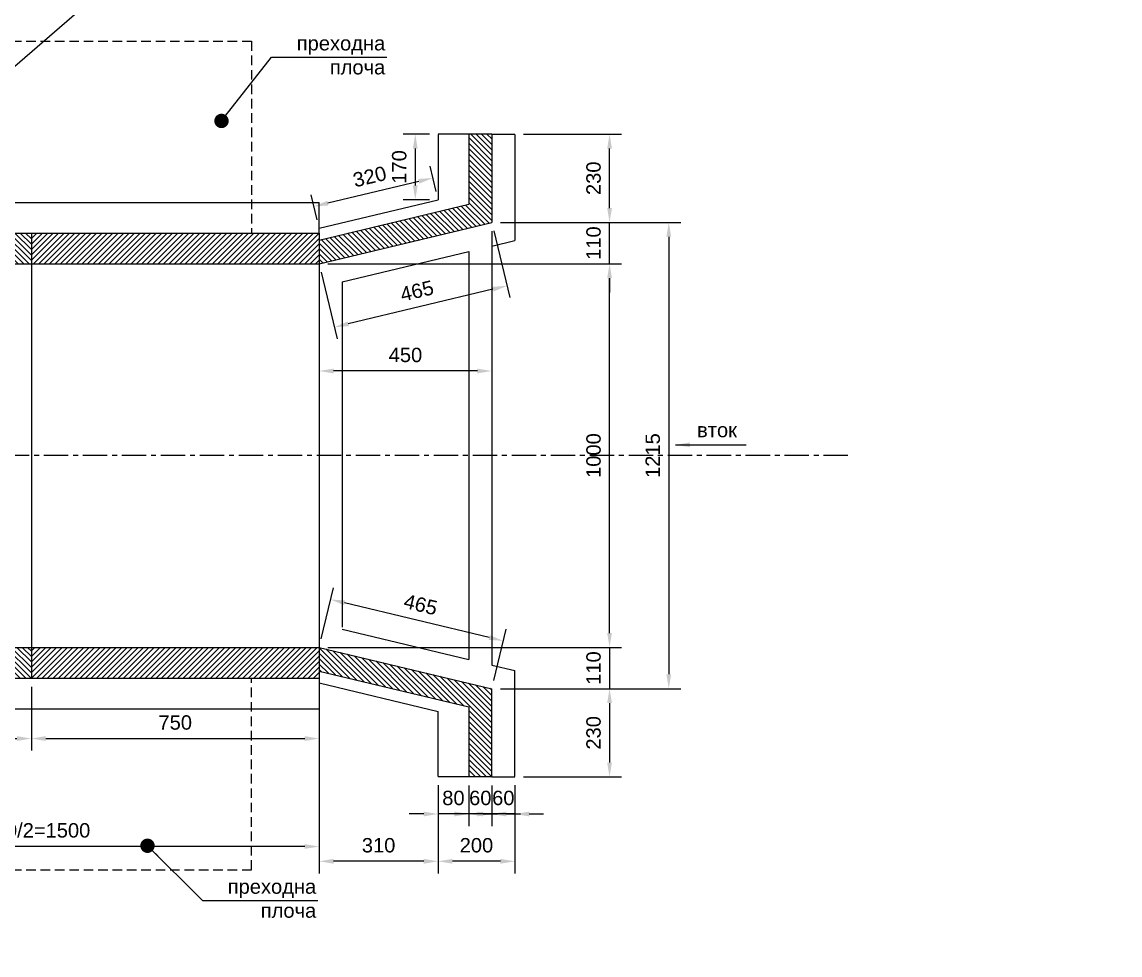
# Model space of a CAD drawing. Header units: centimetres. Extents: x 8495135 to 959133560, y 4530079 to 463453963.
# Drawn here: x 958994390 to 958997252, y 463433747 to 463436180 of the extents above; entities that cross this region are included whole.
import ezdxf

# ---------------------------------------------------------------- set-up
doc = ezdxf.new("R2010")
doc.units = ezdxf.units.CM
doc.header["$LTSCALE"] = 0.1
doc.linetypes.add('CENTER', pattern=[50.8, 31.75, -6.35, 6.35, -6.35])
doc.linetypes.add('DASHED', pattern=[0.75, 0.5, -0.25])
for name, color, linetype in [('br_dimension', 1, 'Continuous'), ('br_hatch_tumen', 8, 'Continuous'), ('br_view_yellow', 2, 'Continuous'), ('hatch', 253, 'Continuous'), ('Kustendilska voda', 12, 'Continuous')]:
    doc.layers.add(name, color=color, linetype=linetype)
doc.layers.add('golemi syoryjenia', color=161, linetype='Continuous', lineweight=35)
doc.styles.add('MM 1 to 150', font='arial.ttf', dxfattribs={"height": 37.5})
doc.styles.add('MM_ARIAL', font='arial.ttf')
doc.dimstyles.new('MM DIM 1 to 150', dxfattribs={"dimscale": 15, "dimtxt": 2.5, "dimasz": 2.5, "dimexe": 2.1, "dimexo": 1.5, "dimgap": 1.5, "dimtad": 1, "dimdec": 0, "dimdsep": 46, "dimtxsty": 'MM_ARIAL', "dimcen": 3, "dimclrd": 1, "dimclre": 1, "dimclrt": 7, "dimaunit": 2, "dimadec": 1, "dimazin": 0, "dimtp": 100, "dimtm": 3, "dimtfac": 1, "dimtdec": 0, "dimtix": 1, "dimtmove": 0, "dimatfit": 3, "dimfxl": 0, "dimtolj": 1, "dimtzin": 0, "dimarcsym": 0})

# ---------------------------------------------------------------- blocks, each defined once
blk = doc.blocks.new('*D15')
at = {"layer": 'br_dimension', "color": 1, "lineweight": -2, "transparency": 16777216}
for p, q in [((958995164.4, 463434446.9), (958995164.4, 463433998.8)), ((958993664.4, 463434135.3), (958993664.4, 463433998.8)), ((958995126.9, 463434030.3), (958993701.9, 463434030.3))]:
    blk.add_line(p, q, dxfattribs=at)
at = {"layer": 'br_dimension', "color": 1, "transparency": 16777216}
for points in [[(958993701.9, 463434036.6), (958993701.9, 463434024.1), (958993664.4, 463434030.3)], [(958995126.9, 463434036.6), (958995126.9, 463434024.1), (958995164.4, 463434030.3)]]:
    blk.add_solid(points, dxfattribs=at)
at = {"layer": 'br_dimension', "color": 7, "transparency": 16777216, "insert": (958994414.4, 463434072.2), "char_height": 37.5, "attachment_point": 5, "style": 'MM_ARIAL'}
blk.add_mtext('\\A1;3000/2=1500', dxfattribs=at)
blk = doc.blocks.new('*D131')
at = {"layer": 'br_dimension', "color": 1, "lineweight": -2, "transparency": 16777216}
for p, q in [((958995921.3, 463435694.7), (958995921.3, 463435732.2)), ((958995636.9, 463435657.2), (958995952.8, 463435657.2)), ((958995921.3, 463435549.4), (958995921.3, 463435657.2)), ((958995186.9, 463435549.4), (958995952.8, 463435549.4)), ((958995921.3, 463435511.9), (958995921.3, 463435474.4))]:
    blk.add_line(p, q, dxfattribs=at)
at = {"layer": 'br_dimension', "color": 1, "transparency": 16777216}
for points in [[(958995915.1, 463435694.7), (958995927.6, 463435694.7), (958995921.3, 463435657.2)], [(958995915.1, 463435511.9), (958995927.6, 463435511.9), (958995921.3, 463435549.4)]]:
    blk.add_solid(points, dxfattribs=at)
at = {"layer": 'br_dimension', "color": 7, "transparency": 16777216, "insert": (958995879.7, 463435603.3), "char_height": 37.5, "attachment_point": 5, "rotation": 90, "style": 'MM_ARIAL'}
blk.add_mtext('\\A1;110', dxfattribs=at)
blk = doc.blocks.new('*D130')
at = {"layer": 'br_dimension', "color": 1, "lineweight": -2, "transparency": 16777216}
for p, q in [((958995186.9, 463435549.4), (958995952.8, 463435549.4)), ((958995921.3, 463434586.9), (958995921.3, 463435511.9)), ((958995186.9, 463434549.4), (958995952.8, 463434549.4))]:
    blk.add_line(p, q, dxfattribs=at)
at = {"layer": 'br_dimension', "color": 1, "transparency": 16777216}
for points in [[(958995915.1, 463435511.9), (958995927.6, 463435511.9), (958995921.3, 463435549.4)], [(958995915.1, 463434586.9), (958995927.6, 463434586.9), (958995921.3, 463434549.4)]]:
    blk.add_solid(points, dxfattribs=at)
at = {"layer": 'br_dimension', "color": 7, "transparency": 16777216, "insert": (958995879.7, 463435049.4), "char_height": 37.5, "attachment_point": 5, "rotation": 90, "style": 'MM_ARIAL'}
blk.add_mtext('\\A1;1000', dxfattribs=at)
blk = doc.blocks.new('*D121')
at = {"layer": 'br_dimension', "color": 1, "lineweight": -2, "transparency": 16777216}
for p, q in [((958995636.9, 463435657.2), (958996107.2, 463435657.2)), ((958996075.7, 463435619.7), (958996075.7, 463434479.2)), ((958995636.9, 463434441.7), (958996107.2, 463434441.7))]:
    blk.add_line(p, q, dxfattribs=at)
at = {"layer": 'br_dimension', "color": 1, "transparency": 16777216}
for points in [[(958996069.4, 463435619.7), (958996081.9, 463435619.7), (958996075.7, 463435657.2)], [(958996069.4, 463434479.2), (958996081.9, 463434479.2), (958996075.7, 463434441.7)]]:
    blk.add_solid(points, dxfattribs=at)
at = {"layer": 'br_dimension', "color": 7, "transparency": 16777216, "insert": (958996034, 463435049.4), "char_height": 37.5, "attachment_point": 5, "rotation": 90, "style": 'MM_ARIAL'}
blk.add_mtext('\\A1;1215', dxfattribs=at)
blk = doc.blocks.new('*D122')
at = {"layer": 'br_dimension', "color": 1, "lineweight": -2, "transparency": 16777216}
for p, q in [((958995619.7, 463435635.3), (958995661.4, 463435461.2)), ((958995169.7, 463435527.6), (958995211.4, 463435353.5)), ((958995617.5, 463435483.1), (958995240.5, 463435392.8))]:
    blk.add_line(p, q, dxfattribs=at)
at = {"layer": 'br_dimension', "color": 1, "transparency": 16777216}
for points in [[(958995616.1, 463435489.2), (958995619, 463435477.1), (958995654, 463435491.9)], [(958995239, 463435398.9), (958995241.9, 463435386.7), (958995204, 463435384.1)]]:
    blk.add_solid(points, dxfattribs=at)
at = {"layer": 'br_dimension', "color": 7, "transparency": 16777216, "insert": (958995419.3, 463435478.5), "char_height": 37.5, "attachment_point": 5, "rotation": 13.4698, "style": 'MM_ARIAL'}
blk.add_mtext('\\A1;465', dxfattribs=at)
blk = doc.blocks.new('*D117')
at = {"layer": 'golemi syoryjenia', "color": 1, "lineweight": -2, "transparency": 16777216}
for p, q in [((958995696.9, 463435887.3), (958995952.8, 463435887.3)), ((958995921.3, 463435694.7), (958995921.3, 463435849.8)), ((958995636.9, 463435657.2), (958995952.8, 463435657.2))]:
    blk.add_line(p, q, dxfattribs=at)
at = {"layer": 'golemi syoryjenia', "color": 1, "transparency": 16777216}
for points in [[(958995915.1, 463435849.8), (958995927.6, 463435849.8), (958995921.3, 463435887.3)], [(958995915.1, 463435694.7), (958995927.6, 463435694.7), (958995921.3, 463435657.2)]]:
    blk.add_solid(points, dxfattribs=at)
at = {"layer": 'golemi syoryjenia', "color": 7, "transparency": 16777216, "insert": (958995879.7, 463435772.3), "char_height": 37.5, "attachment_point": 5, "rotation": 90, "style": 'MM_ARIAL'}
blk.add_mtext('\\A1;230', dxfattribs=at)
blk = doc.blocks.new('*D120')
at = {"layer": 'br_dimension', "color": 1, "lineweight": -2, "transparency": 16777216}
for p, q in [((958995921.3, 463434586.9), (958995921.3, 463434624.4)), ((958995186.9, 463434549.4), (958995952.8, 463434549.4)), ((958995921.3, 463434549.4), (958995921.3, 463434441.7)), ((958995636.9, 463434441.7), (958995952.8, 463434441.7)), ((958995921.3, 463434404.2), (958995921.3, 463434366.7))]:
    blk.add_line(p, q, dxfattribs=at)
at = {"layer": 'br_dimension', "color": 1, "transparency": 16777216}
for points in [[(958995915.1, 463434586.9), (958995927.6, 463434586.9), (958995921.3, 463434549.4)], [(958995915.1, 463434404.2), (958995927.6, 463434404.2), (958995921.3, 463434441.7)]]:
    blk.add_solid(points, dxfattribs=at)
at = {"layer": 'br_dimension', "color": 7, "transparency": 16777216, "insert": (958995879.7, 463434495.5), "char_height": 37.5, "attachment_point": 5, "rotation": 90, "style": 'MM_ARIAL'}
blk.add_mtext('\\A1;110', dxfattribs=at)
blk = doc.blocks.new('*D118')
at = {"layer": 'golemi syoryjenia', "color": 1, "lineweight": -2, "transparency": 16777216}
for p, q in [((958995636.9, 463434441.7), (958995952.8, 463434441.7)), ((958995921.3, 463434404.2), (958995921.3, 463434249.1)), ((958995696.9, 463434211.6), (958995952.8, 463434211.6))]:
    blk.add_line(p, q, dxfattribs=at)
at = {"layer": 'golemi syoryjenia', "color": 1, "transparency": 16777216}
for points in [[(958995915.1, 463434404.2), (958995927.6, 463434404.2), (958995921.3, 463434441.7)], [(958995915.1, 463434249.1), (958995927.6, 463434249.1), (958995921.3, 463434211.6)]]:
    blk.add_solid(points, dxfattribs=at)
at = {"layer": 'golemi syoryjenia', "color": 7, "transparency": 16777216, "insert": (958995879.7, 463434326.6), "char_height": 37.5, "attachment_point": 5, "rotation": 90, "style": 'MM_ARIAL'}
blk.add_mtext('\\A1;230', dxfattribs=at)
blk = doc.blocks.new('*D123')
at = {"layer": 'golemi syoryjenia', "color": 1, "lineweight": -2, "transparency": 16777216}
for p, q in [((958995614.4, 463434189.1), (958995614.4, 463434083.6)), ((958995674.4, 463434189.1), (958995674.4, 463434083.6)), ((958995576.9, 463434115.1), (958995539.4, 463434115.1)), ((958995674.4, 463434115.1), (958995614.4, 463434115.1)), ((958995711.9, 463434115.1), (958995749.4, 463434115.1))]:
    blk.add_line(p, q, dxfattribs=at)
at = {"layer": 'golemi syoryjenia', "color": 1, "transparency": 16777216}
for points in [[(958995576.9, 463434121.3), (958995576.9, 463434108.8), (958995614.4, 463434115.1)], [(958995711.9, 463434121.3), (958995711.9, 463434108.8), (958995674.4, 463434115.1)]]:
    blk.add_solid(points, dxfattribs=at)
at = {"layer": 'golemi syoryjenia', "color": 7, "transparency": 16777216, "insert": (958995644.4, 463434156.7), "char_height": 37.5, "attachment_point": 5, "style": 'MM_ARIAL'}
blk.add_mtext('\\A1;60', dxfattribs=at)
blk = doc.blocks.new('*D124')
at = {"layer": 'golemi syoryjenia', "color": 1, "lineweight": -2, "transparency": 16777216}
for p, q in [((958995554.4, 463434189.1), (958995554.4, 463434083.6)), ((958995614.4, 463434189.1), (958995614.4, 463434083.6)), ((958995516.9, 463434115.1), (958995479.4, 463434115.1)), ((958995614.4, 463434115.1), (958995554.4, 463434115.1)), ((958995651.9, 463434115.1), (958995689.4, 463434115.1))]:
    blk.add_line(p, q, dxfattribs=at)
at = {"layer": 'golemi syoryjenia', "color": 1, "transparency": 16777216}
for points in [[(958995516.9, 463434121.3), (958995516.9, 463434108.8), (958995554.4, 463434115.1)], [(958995651.9, 463434121.3), (958995651.9, 463434108.8), (958995614.4, 463434115.1)]]:
    blk.add_solid(points, dxfattribs=at)
at = {"layer": 'golemi syoryjenia', "color": 7, "transparency": 16777216, "insert": (958995584.4, 463434156.7), "char_height": 37.5, "attachment_point": 5, "style": 'MM_ARIAL'}
blk.add_mtext('\\A1;60', dxfattribs=at)
blk = doc.blocks.new('*D125')
at = {"layer": 'golemi syoryjenia', "color": 1, "lineweight": -2, "transparency": 16777216}
for p, q in [((958995474.4, 463434190.1), (958995474.4, 463434083.6)), ((958995554.4, 463434189.1), (958995554.4, 463434083.6)), ((958995436.9, 463434115.1), (958995399.4, 463434115.1)), ((958995554.4, 463434115.1), (958995474.4, 463434115.1)), ((958995591.9, 463434115.1), (958995629.4, 463434115.1))]:
    blk.add_line(p, q, dxfattribs=at)
at = {"layer": 'golemi syoryjenia', "color": 1, "transparency": 16777216}
for points in [[(958995436.9, 463434121.3), (958995436.9, 463434108.8), (958995474.4, 463434115.1)], [(958995591.9, 463434121.3), (958995591.9, 463434108.8), (958995554.4, 463434115.1)]]:
    blk.add_solid(points, dxfattribs=at)
at = {"layer": 'golemi syoryjenia', "color": 7, "transparency": 16777216, "insert": (958995514.4, 463434156.7), "char_height": 37.5, "attachment_point": 5, "style": 'MM_ARIAL'}
blk.add_mtext('\\A1;80', dxfattribs=at)
blk = doc.blocks.new('*D126')
at = {"layer": 'golemi syoryjenia', "color": 1, "lineweight": -2, "transparency": 16777216}
for p, q in [((958995474.4, 463434190.1), (958995474.4, 463433960.3)), ((958995674.4, 463434190.1), (958995674.4, 463433960.3)), ((958995636.9, 463433991.8), (958995511.9, 463433991.8))]:
    blk.add_line(p, q, dxfattribs=at)
at = {"layer": 'golemi syoryjenia', "color": 1, "transparency": 16777216}
for points in [[(958995511.9, 463433998), (958995511.9, 463433985.5), (958995474.4, 463433991.8)], [(958995636.9, 463433998), (958995636.9, 463433985.5), (958995674.4, 463433991.8)]]:
    blk.add_solid(points, dxfattribs=at)
at = {"layer": 'golemi syoryjenia', "color": 7, "transparency": 16777216, "insert": (958995574.4, 463434033.4), "char_height": 37.5, "attachment_point": 5, "style": 'MM_ARIAL'}
blk.add_mtext('\\A1;200', dxfattribs=at)
blk = doc.blocks.new('*D119')
at = {"layer": 'golemi syoryjenia', "color": 1, "lineweight": -2, "transparency": 16777216}
for p, q in [((958995164.4, 463434190.1), (958995164.4, 463433960.3)), ((958995474.4, 463434190.1), (958995474.4, 463433960.3)), ((958995436.9, 463433991.8), (958995201.9, 463433991.8))]:
    blk.add_line(p, q, dxfattribs=at)
at = {"layer": 'golemi syoryjenia', "color": 1, "transparency": 16777216}
for points in [[(958995201.9, 463433998), (958995201.9, 463433985.5), (958995164.4, 463433991.8)], [(958995436.9, 463433998), (958995436.9, 463433985.5), (958995474.4, 463433991.8)]]:
    blk.add_solid(points, dxfattribs=at)
at = {"layer": 'golemi syoryjenia', "color": 7, "transparency": 16777216, "insert": (958995319.4, 463434033.4), "char_height": 37.5, "attachment_point": 5, "style": 'MM_ARIAL'}
blk.add_mtext('\\A1;310', dxfattribs=at)
blk = doc.blocks.new('*D127')
at = {"layer": 'br_dimension', "color": 1, "lineweight": -2, "transparency": 16777216}
for p, q in [((958995469.2, 463435738.1), (958995453.5, 463435803.7)), ((958995424.3, 463435764.3), (958995187.3, 463435707.6)), ((958995159.2, 463435663.9), (958995143.5, 463435729.5))]:
    blk.add_line(p, q, dxfattribs=at)
at = {"layer": 'br_dimension', "color": 1, "transparency": 16777216}
for points in [[(958995422.9, 463435770.4), (958995425.8, 463435758.3), (958995460.8, 463435773.1)], [(958995185.8, 463435713.6), (958995188.7, 463435701.5), (958995150.8, 463435698.8)]]:
    blk.add_solid(points, dxfattribs=at)
at = {"layer": 'br_dimension', "color": 7, "transparency": 16777216, "insert": (958995296.1, 463435776.5), "char_height": 37.5, "attachment_point": 5, "rotation": 13.4698, "style": 'MM_ARIAL'}
blk.add_mtext('\\A1;320', dxfattribs=at)
blk = doc.blocks.new('*D128')
at = {"layer": 'br_dimension', "color": 1, "lineweight": -2, "transparency": 16777216}
for p, q in [((958995451.9, 463435887.3), (958995383.5, 463435887.3)), ((958995415, 463435849.8), (958995415, 463435753.7)), ((958995451.9, 463435716.2), (958995383.5, 463435716.2))]:
    blk.add_line(p, q, dxfattribs=at)
at = {"layer": 'br_dimension', "color": 1, "transparency": 16777216}
for points in [[(958995408.7, 463435849.8), (958995421.2, 463435849.8), (958995415, 463435887.3)], [(958995408.7, 463435753.7), (958995421.2, 463435753.7), (958995415, 463435716.2)]]:
    blk.add_solid(points, dxfattribs=at)
at = {"layer": 'br_dimension', "color": 7, "transparency": 16777216, "insert": (958995373.3, 463435801.8), "char_height": 37.5, "attachment_point": 5, "rotation": 90, "style": 'MM_ARIAL'}
blk.add_mtext('\\A1;170', dxfattribs=at)
blk = doc.blocks.new('*D129')
at = {"layer": 'br_dimension', "color": 1, "lineweight": -2, "transparency": 16777216}
for p, q in [((958995169.7, 463434571.3), (958995201.6, 463434704.9)), ((958995607.8, 463434575.2), (958995230.8, 463434665.5)), ((958995619.7, 463434463.5), (958995651.6, 463434597.1))]:
    blk.add_line(p, q, dxfattribs=at)
at = {"layer": 'br_dimension', "color": 1, "transparency": 16777216}
for points in [[(958995232.2, 463434671.6), (958995229.3, 463434659.4), (958995194.3, 463434674.2)], [(958995609.3, 463434581.3), (958995606.4, 463434569.1), (958995644.3, 463434566.4)]]:
    blk.add_solid(points, dxfattribs=at)
at = {"layer": 'br_dimension', "color": 7, "transparency": 16777216, "insert": (958995429, 463434660.8), "char_height": 37.5, "attachment_point": 5, "rotation": 346.5302, "style": 'MM_ARIAL'}
blk.add_mtext('\\A1;465', dxfattribs=at)
blk = doc.blocks.new('*D162')
at = {"layer": 'br_dimension', "color": 1, "lineweight": -2, "transparency": 16777216}
for p, q in [((958994414.4, 463434446.9), (958994414.4, 463434280.2)), ((958993664.4, 463434366.9), (958993664.4, 463434280.2)), ((958993701.9, 463434311.7), (958994376.9, 463434311.7))]:
    blk.add_line(p, q, dxfattribs=at)
at = {"layer": 'br_dimension', "color": 1, "transparency": 16777216}
for points in [[(958993701.9, 463434318), (958993701.9, 463434305.5), (958993664.4, 463434311.7)], [(958994376.9, 463434318), (958994376.9, 463434305.5), (958994414.4, 463434311.7)]]:
    blk.add_solid(points, dxfattribs=at)
at = {"layer": 'br_dimension', "color": 7, "transparency": 16777216, "insert": (958994039.4, 463434353.4), "char_height": 37.5, "attachment_point": 5, "style": 'MM_ARIAL'}
blk.add_mtext('\\A1;750', dxfattribs=at)
blk = doc.blocks.new('*D163')
at = {"layer": 'br_dimension', "color": 1, "lineweight": -2, "transparency": 16777216}
for p, q in [((958994414.4, 463434446.9), (958994414.4, 463434280.2)), ((958995164.4, 463434446.9), (958995164.4, 463434280.2)), ((958994451.9, 463434311.7), (958995126.9, 463434311.7))]:
    blk.add_line(p, q, dxfattribs=at)
at = {"layer": 'br_dimension', "color": 1, "transparency": 16777216}
for points in [[(958994451.9, 463434318), (958994451.9, 463434305.5), (958994414.4, 463434311.7)], [(958995126.9, 463434318), (958995126.9, 463434305.5), (958995164.4, 463434311.7)]]:
    blk.add_solid(points, dxfattribs=at)
at = {"layer": 'br_dimension', "color": 7, "transparency": 16777216, "insert": (958994789.4, 463434353.4), "char_height": 37.5, "attachment_point": 5, "style": 'MM_ARIAL'}
blk.add_mtext('\\A1;750', dxfattribs=at)
blk = doc.blocks.new('*D260')
at = {"layer": 'br_hatch_tumen', "color": 1, "lineweight": -2, "transparency": 16777216}
for p, q in [((958995614.4, 463435634.7), (958995614.4, 463435238.4)), ((958995164.4, 463435526.9), (958995164.4, 463435238.4)), ((958995576.9, 463435269.9), (958995201.9, 463435269.9))]:
    blk.add_line(p, q, dxfattribs=at)
at = {"layer": 'br_hatch_tumen', "color": 1, "transparency": 16777216}
for points in [[(958995201.9, 463435276.1), (958995201.9, 463435263.6), (958995164.4, 463435269.9)], [(958995576.9, 463435276.1), (958995576.9, 463435263.6), (958995614.4, 463435269.9)]]:
    blk.add_solid(points, dxfattribs=at)
at = {"layer": 'br_hatch_tumen', "color": 7, "transparency": 16777216, "insert": (958995389.4, 463435311.5), "char_height": 37.5, "attachment_point": 5, "style": 'MM_ARIAL'}
blk.add_mtext('\\A1;450', dxfattribs=at)

msp = doc.modelspace()

# ---------------------------------------------------------------- hatches: boundary and pattern name
at = {"layer": 'hatch'}
h = msp.add_hatch(dxfattribs=at)
h.set_pattern_fill('_USER,_I', color=256, scale=10, angle=45, style=2, pattern_type=0)
h.set_pattern_definition([(135, (958995614.413, 463435549.438), (7.07107, 7.07107), [])])
h.paths.add_polyline_path([(958995164.41, 463435549.44), (958995164.41, 463435611.13), (958995554.41, 463435704.55), (958995554.41, 463435887.29), (958995614.41, 463435887.29), (958995614.41, 463435657.22)])
h = msp.add_hatch(dxfattribs=at)
h.set_pattern_fill('_USER,_I', color=256, scale=10, angle=135, style=2, pattern_type=0)
h.set_pattern_definition([(135, (958993664.413, 463434469.438), (-7.07107, -7.07107), [])])
h.paths.add_polyline_path([(958994414.41, 463435629.44), (958993664.41, 463435629.44), (958993664.41, 463435549.44), (958994414.41, 463435549.44)])
h.paths.add_polyline_path([(958994414.41, 463434549.44), (958993664.41, 463434549.44), (958993664.41, 463434469.44), (958994414.41, 463434469.44)])
h = msp.add_hatch(dxfattribs=at)
h.set_pattern_fill('_USER,_I', color=256, scale=10, angle=45, style=2, pattern_type=0)
h.set_pattern_definition([(45, (958994414.413, 463434469.438), (-7.07107, 7.07107), [])])
h.paths.add_polyline_path([(958995164.41, 463435549.44), (958995164.41, 463435629.44), (958994414.41, 463435629.44), (958994414.41, 463435549.44)])
h.paths.add_polyline_path([(958995164.41, 463434469.44), (958995164.41, 463434549.44), (958994414.41, 463434549.44), (958994414.41, 463434469.44)])
h = msp.add_hatch(dxfattribs=at)
h.set_pattern_fill('_USER,_I', color=256, scale=10, angle=45, style=2, pattern_type=0)
h.set_pattern_definition([(135, (958995614.413, 463434211.581), (7.07107, 7.07107), [])])
h.paths.add_polyline_path([(958995164.41, 463434487.74), (958995164.41, 463434549.44), (958995614.41, 463434441.65), (958995614.41, 463434211.58), (958995554.41, 463434211.58), (958995554.41, 463434394.33)])

# ---------------------------------------------------------------- linework, layer by layer
at = {"layer": 'br_dimension'}
for p, q in [((958995554.41, 463435887.29), (958995474.41, 463435887.29)), ((958995474.41, 463435886.29), (958995474.41, 463435716.23)), ((958995614.41, 463435887.29), (958995674.41, 463435887.29)), ((958995674.41, 463435886.29), (958995674.41, 463435609.9)), ((958992164.41, 463435709.44), (958995164.41, 463435709.44)), ((958995164.41, 463435641.98), (958995474.41, 463435716.23)), ((958995164.41, 463435629.44), (958995164.41, 463435709.44)), ((958995614.41, 463435595.52), (958995674.41, 463435609.9)), ((958995224.41, 463435502.11), (958995554.41, 463435581.15)), ((958995554.41, 463435581.15), (958995554.41, 463434517.72)), ((958995614.41, 463435595.52), (958995614.41, 463434503.35)), ((958995224.41, 463435502.11), (958995224.41, 463434602.26)), ((958995224.41, 463434596.76), (958995554.41, 463434517.72)), ((958995614.41, 463434503.35), (958995674.41, 463434488.98)), ((958995164.41, 463434469.44), (958995164.41, 463434389.44)), ((958995674.41, 463434212.58), (958995674.41, 463434488.98)), ((958995164.41, 463434456.89), (958995474.41, 463434382.64)), ((958992164.41, 463434389.44), (958995164.41, 463434389.44)), ((958995474.41, 463434212.58), (958995474.41, 463434382.64)), ((958995554.41, 463434211.58), (958995474.41, 463434211.58)), ((958995614.41, 463434211.58), (958995674.41, 463434211.58))]:
    msp.add_line(p, q, dxfattribs=at)
at = {"layer": 'br_dimension', "linetype": 'CENTER', "ltscale": 20}
msp.add_line((958996542.65, 463435049.44), (958990808.98, 463435049.44), dxfattribs=at)
at = {"layer": 'br_hatch_tumen'}
msp.add_line((958987697.25, 463430285.6), (958999335.02, 463440363.44), dxfattribs=at)
at = {"layer": 'br_view_yellow'}
for p, q in [((958995554.41, 463435887.29), (958995554.41, 463435704.55)), ((958995614.41, 463435887.29), (958995554.41, 463435887.29)), ((958995614.41, 463435887.29), (958995614.41, 463435657.22)), ((958995164.41, 463435611.13), (958995554.41, 463435704.55)), ((958995164.41, 463435549.44), (958995614.41, 463435657.22)), ((958992164.41, 463435629.44), (958995164.41, 463435629.44)), ((958994414.41, 463435629.44), (958994414.41, 463434469.44)), ((958995164.41, 463435629.44), (958995164.41, 463434469.44)), ((958992164.41, 463435549.44), (958995164.41, 463435549.44)), ((958992164.41, 463434549.44), (958995164.41, 463434549.44)), ((958995164.41, 463434549.44), (958995614.41, 463434441.65)), ((958992164.41, 463434469.44), (958995164.41, 463434469.44)), ((958995164.41, 463434487.74), (958995554.41, 463434394.33)), ((958995614.41, 463434211.58), (958995614.41, 463434441.65)), ((958995554.41, 463434394.33), (958995554.41, 463434211.58)), ((958995614.41, 463434211.58), (958995554.41, 463434211.58))]:
    msp.add_line(p, q, dxfattribs=at)
at = {"layer": 'Kustendilska voda', "color": 1, "linetype": 'DASHED', "ltscale": 500}
for p, q in [((958993838.44, 463436129.44), (958994988.44, 463436129.44)), ((958994988.44, 463436129.44), (958994988.44, 463435629.44)), ((958994988.44, 463433969.44), (958994988.44, 463434469.44)), ((958993838.44, 463433969.44), (958994988.44, 463433969.44))]:
    msp.add_line(p, q, dxfattribs=at)

# ---------------------------------------------------------------- texts
at = {"layer": 'br_view_yellow', "char_height": 37.5, "style": 'MM 1 to 150'}
for s, insert, width, attachment_point in [('преходна плоча', (958995336.68, 463436143.05), 276.5689, 3), ('вток', (958996149.4, 463435134.79), 359.3452, 1), ('преходна плоча', (958995156.8, 463433944.65), 276.5689, 3)]:
    msp.add_mtext(s, dxfattribs=dict(at, insert=insert, width=width, attachment_point=attachment_point))

# ---------------------------------------------------------------- dimensions: what is measured, and where the dimension line sits
at = {"layer": 'br_dimension', "color": 1}
for p1, p2, distance, picture, middle in [((958995474.41, 463435887.29), (958995474.41, 463435716.23), -59.46, '*D128', (958995373.31, 463435801.76)), ((958995474.41, 463435716.23), (958995164.41, 463435641.98), -58.46, '*D127', (958995296.09, 463435776.47)), ((958995614.41, 463435657.22), (958995164.41, 463435549.44), 170.03, '*D122', (958995419.32, 463435478.48)), ((958995614.41, 463434441.65), (958995164.41, 463434549.44), -128.32, '*D129', (958995429, 463434660.84))]:
    dim = msp.add_aligned_dim(p1=p1, p2=p2, distance=distance, dimstyle='MM DIM 1 to 150', override={"dimrnd": 5}, dxfattribs=at)
    dim.commit()
    dim.dimension.update_dxf_attribs({"geometry": picture, "text_midpoint": middle})
for base, p1, p2, angle, picture, middle in [((958995921.33, 463435657.22), (958995164.41, 463435549.44), (958995614.41, 463435657.22), 90, '*D131', (958995879.68, 463435603.33)), ((958996075.67, 463434441.65), (958995614.41, 463435657.22), (958995614.41, 463434441.65), 90, '*D121', (958996034.02, 463435049.44)), ((958995921.33, 463434441.65), (958995164.41, 463434549.44), (958995614.41, 463434441.65), 270, '*D120', (958995879.68, 463434495.55))]:
    dim = msp.add_linear_dim(base=base, p1=p1, p2=p2, angle=angle, dimstyle='MM DIM 1 to 150', override={"dimrnd": 5}, dxfattribs=at)
    dim.commit()
    dim.dimension.update_dxf_attribs({"geometry": picture, "text_midpoint": middle})
dim = msp.add_linear_dim(base=(958995921.33, 463435549.44), p1=(958995164.41, 463434549.44), p2=(958995164.41, 463435549.44), angle=90, dimstyle='MM DIM 1 to 150', dxfattribs=at)
dim.commit()
dim.dimension.update_dxf_attribs({"geometry": '*D130', "text_midpoint": (958995879.68, 463435049.44)})
dim = msp.add_linear_dim(base=(958993664.41, 463434030.34), p1=(958995164.41, 463434469.44), p2=(958993664.41, 463434157.84), text='3000/2=<>', dimstyle='MM DIM 1 to 150', dxfattribs=at)
dim.commit()
dim.dimension.update_dxf_attribs({"geometry": '*D15', "text_midpoint": (958994414.41, 463434072.24)})
at = {"layer": 'br_dimension'}
for base, p1, p2, picture, middle in [((958994414.41, 463434311.71), (958993664.41, 463434389.44), (958994414.41, 463434469.44), '*D162', (958994039.41, 463434353.35)), ((958995164.41, 463434311.71), (958994414.41, 463434469.44), (958995164.41, 463434469.44), '*D163', (958994789.41, 463434353.35))]:
    dim = msp.add_linear_dim(base=base, p1=p1, p2=p2, dimstyle='MM DIM 1 to 150', dxfattribs=at)
    dim.commit()
    dim.dimension.update_dxf_attribs({"geometry": picture, "text_midpoint": middle})
at = {"layer": 'br_hatch_tumen'}
dim = msp.add_linear_dim(base=(958995164.41, 463435269.88), p1=(958995614.41, 463435657.22), p2=(958995164.41, 463435549.44), dimstyle='MM DIM 1 to 150', dxfattribs=at)
dim.commit()
dim.dimension.update_dxf_attribs({"geometry": '*D260', "text_midpoint": (958995389.41, 463435311.53)})
at = {"layer": 'golemi syoryjenia'}
for base, p1, p2, angle, picture, middle in [((958995921.33, 463435887.29), (958995614.41, 463435657.22), (958995674.41, 463435887.29), 90, '*D117', (958995879.67, 463435772.26)), ((958995921.33, 463434211.58), (958995614.41, 463434441.65), (958995674.41, 463434211.58), 270, '*D118', (958995879.67, 463434326.62)), ((958995164.41, 463433991.76), (958995474.41, 463434212.58), (958995164.41, 463434212.58), 180, '*D119', (958995319.41, 463434033.42)), ((958995474.41, 463434115.06), (958995554.41, 463434211.58), (958995474.41, 463434212.58), 180, '*D125', (958995514.41, 463434156.71)), ((958995474.41, 463433991.76), (958995674.41, 463434212.58), (958995474.41, 463434212.58), 180, '*D126', (958995574.41, 463434033.4)), ((958995554.41, 463434115.06), (958995614.41, 463434211.58), (958995554.41, 463434211.58), 180, '*D124', (958995584.41, 463434156.71)), ((958995614.41, 463434115.06), (958995674.41, 463434211.58), (958995614.41, 463434211.58), 180, '*D123', (958995644.41, 463434156.71))]:
    dim = msp.add_linear_dim(base=base, p1=p1, p2=p2, angle=angle, dimstyle='MM DIM 1 to 150', dxfattribs=at)
    dim.commit()
    dim.dimension.update_dxf_attribs({"geometry": picture, "text_midpoint": middle})

# ---------------------------------------------------------------- leaders
at = {"layer": 'br_dimension'}
for points in [[(958994909.93, 463435921.74), (958995039.9, 463436088.35), (958995341.28, 463436088.35)], [(958994717.12, 463434032.32), (958994860.02, 463433889.95), (958995161.4, 463433889.95)]]:
    msp.add_leader(points, dimstyle='MM DIM 1 to 150', override={"dimgap": 1.5, "dimtad": 0, "dimldrblk": 'Dot'}, dxfattribs=at)
at = {"layer": 'br_dimension', "color": 1}
msp.add_leader([(958996093.3, 463435077.47), (958996277.5, 463435077.47)], dimstyle='MM DIM 1 to 150', dxfattribs=at)

doc.saveas('drawing.dxf')
